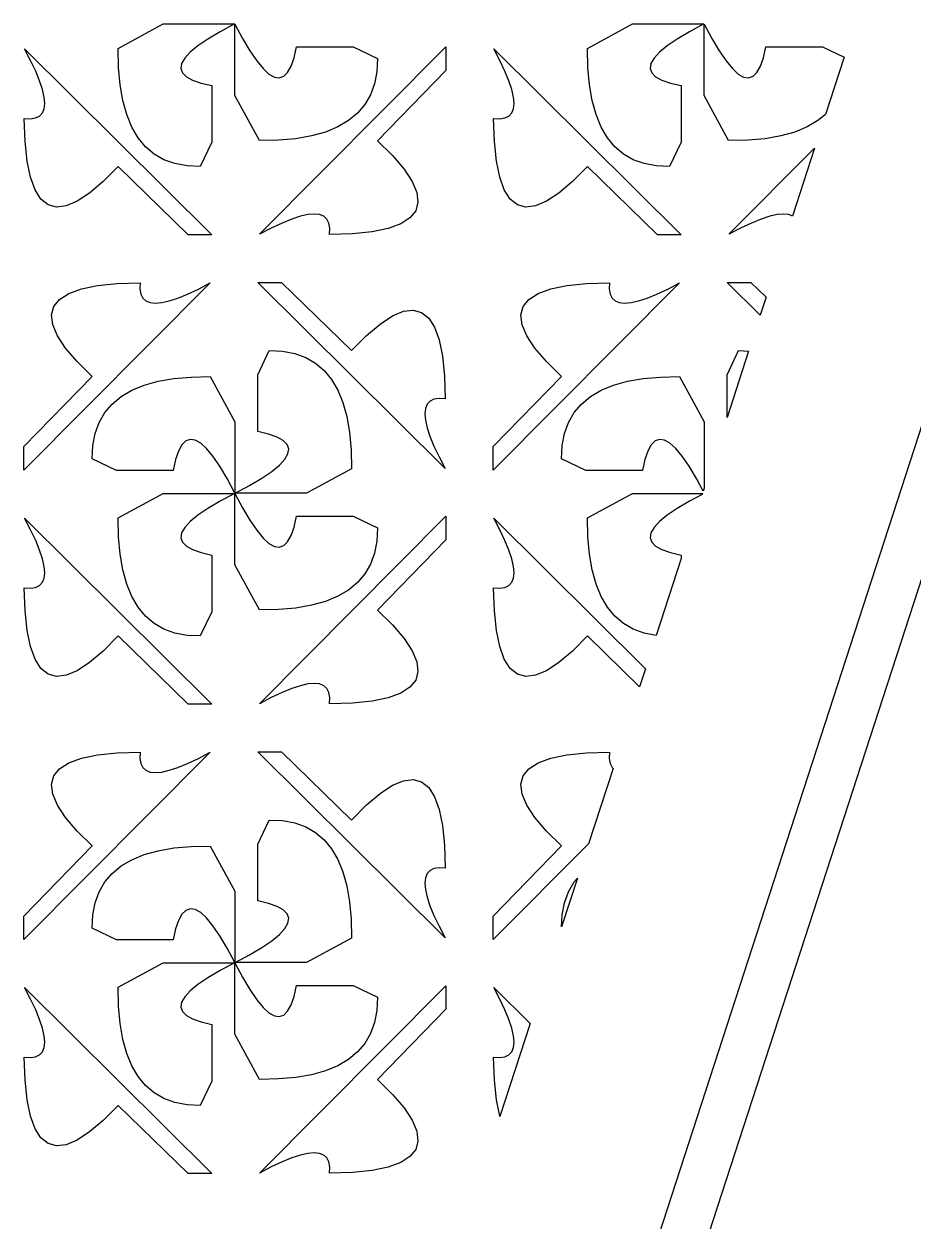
# Model space of a CAD drawing. Header units: metres. Extents: x 20 to 1108, y 20 to 485.
# Drawn here: x 784.9 to 841.7, y 104.3 to 180.8 of the extents above; entities that cross this region are included whole.
import ezdxf

# ---------------------------------------------------------------- set-up
doc = ezdxf.new("R2010")
doc.units = ezdxf.units.M

msp = doc.modelspace()

# ---------------------------------------------------------------- linework, layer by layer
for p, q in [((798.389, 20.0001), (873.389, 250.826)), ((876.544, 250.826), (801.544, 20)), ((790.932, 179.257), (793.81, 180.823)), ((793.81, 180.823), (798.377, 180.823)), ((798.377, 180.823), (797.452, 180.33)), ((798.392, 176.247), (798.392, 180.814)), ((798.392, 180.814), (798.886, 179.89)), ((820.932, 179.257), (823.81, 180.823)), ((823.81, 180.823), (828.377, 180.823)), ((828.377, 180.823), (827.453, 180.33)), ((828.392, 176.247), (828.392, 180.814)), ((828.392, 180.814), (828.886, 179.89)), ((796.665, 179.862), (796.024, 179.425)), ((797.452, 180.33), (796.665, 179.862)), ((798.886, 179.89), (799.353, 179.102)), ((826.665, 179.862), (826.024, 179.425)), ((827.453, 180.33), (826.665, 179.862)), ((828.886, 179.89), (829.353, 179.102)), ((785.333, 178.497), (784.943, 179.242)), ((784.943, 179.242), (796.918, 167.346)), ((790.956, 178.041), (790.932, 179.257)), ((796.024, 179.425), (795.532, 179.019)), ((799.353, 179.102), (799.791, 178.461)), ((799.973, 167.38), (811.87, 179.355)), ((802.177, 178.67), (802.335, 179.359)), ((802.335, 179.359), (805.954, 179.359)), ((805.954, 179.359), (807.509, 178.621)), ((811.87, 179.355), (811.87, 177.845)), ((815.333, 178.497), (814.943, 179.242)), ((814.943, 179.242), (826.918, 167.346)), ((820.956, 178.041), (820.932, 179.257)), ((826.024, 179.425), (825.532, 179.019)), ((829.353, 179.102), (829.791, 178.461)), ((832.177, 178.67), (832.335, 179.359)), ((832.335, 179.359), (835.954, 179.359)), ((835.954, 179.359), (837.338, 178.702)), ((785.659, 177.805), (785.333, 178.497)), ((794.991, 178.299), (794.943, 177.984)), ((795.188, 178.644), (794.991, 178.299)), ((795.532, 179.019), (795.188, 178.644)), ((799.791, 178.461), (800.197, 177.969)), ((801.988, 178.125), (802.177, 178.67)), ((807.509, 178.621), (807.468, 177.772)), ((815.659, 177.805), (815.333, 178.497)), ((824.991, 178.299), (824.943, 177.984)), ((825.188, 178.644), (824.991, 178.299)), ((825.532, 179.019), (825.188, 178.644)), ((829.791, 178.461), (830.197, 177.969)), ((831.988, 178.125), (832.177, 178.67)), ((837.338, 178.702), (836.15, 175.048)), ((785.913, 177.184), (785.659, 177.805)), ((791.056, 176.929), (790.956, 178.041)), ((794.943, 177.984), (795.044, 177.7)), ((795.044, 177.7), (795.292, 177.448)), ((800.197, 177.969), (800.572, 177.625)), ((800.572, 177.625), (800.917, 177.428)), ((801.515, 177.481), (801.767, 177.729)), ((801.767, 177.729), (801.988, 178.125)), ((807.468, 177.772), (807.32, 176.995)), ((811.87, 177.845), (807.508, 173.365)), ((815.913, 177.184), (815.659, 177.805)), ((821.056, 176.929), (820.956, 178.041)), ((824.943, 177.984), (825.044, 177.7)), ((825.044, 177.7), (825.292, 177.448)), ((830.197, 177.969), (830.572, 177.625)), ((830.572, 177.625), (830.917, 177.428)), ((831.515, 177.481), (831.767, 177.729)), ((831.767, 177.729), (831.988, 178.125)), ((786.094, 176.633), (785.913, 177.184)), ((791.231, 175.925), (791.056, 176.929)), ((795.292, 177.448), (795.688, 177.228)), ((795.688, 177.228), (796.233, 177.039)), ((796.233, 177.039), (796.923, 176.881)), ((796.923, 176.881), (796.923, 173.262)), ((800.917, 177.428), (801.231, 177.38)), ((801.231, 177.38), (801.515, 177.481)), ((807.32, 176.995), (807.066, 176.295)), ((816.094, 176.633), (815.913, 177.184)), ((821.231, 175.925), (821.056, 176.929)), ((825.292, 177.448), (825.688, 177.228)), ((825.688, 177.228), (826.233, 177.039)), ((826.233, 177.039), (826.923, 176.881)), ((826.923, 176.881), (826.923, 173.262)), ((830.917, 177.428), (831.232, 177.38)), ((831.232, 177.38), (831.515, 177.481)), ((786.203, 176.153), (786.094, 176.633)), ((786.239, 175.744), (786.203, 176.153)), ((799.959, 173.369), (798.392, 176.247)), ((807.066, 176.295), (806.705, 175.669)), ((816.203, 176.153), (816.094, 176.633)), ((816.239, 175.744), (816.203, 176.153)), ((829.959, 173.369), (828.392, 176.247)), ((786.094, 175.138), (786.203, 175.405)), ((786.203, 175.405), (786.239, 175.744)), ((791.481, 175.028), (791.231, 175.925)), ((806.705, 175.669), (806.236, 175.119)), ((816.094, 175.138), (816.203, 175.405)), ((816.203, 175.405), (816.239, 175.744)), ((821.481, 175.028), (821.231, 175.925)), ((784.982, 173.308), (784.934, 174.777)), ((784.934, 174.777), (785.33, 174.761)), ((785.33, 174.761), (785.657, 174.816)), ((785.657, 174.816), (785.912, 174.942)), ((785.912, 174.942), (786.094, 175.138)), ((791.806, 174.238), (791.481, 175.028)), ((805.661, 174.644), (804.977, 174.243)), ((806.236, 175.119), (805.661, 174.644)), ((814.982, 173.308), (814.934, 174.777)), ((814.934, 174.777), (815.33, 174.761)), ((815.33, 174.761), (815.657, 174.816)), ((815.657, 174.816), (815.912, 174.942)), ((815.912, 174.942), (816.094, 175.138)), ((821.806, 174.238), (821.481, 175.028)), ((835.661, 174.644), (834.977, 174.243)), ((836.15, 175.048), (835.661, 174.644)), ((792.207, 173.556), (791.806, 174.238)), ((804.187, 173.918), (803.291, 173.668)), ((804.977, 174.243), (804.187, 173.918)), ((822.207, 173.556), (821.806, 174.238)), ((834.187, 173.918), (833.291, 173.668)), ((834.977, 174.243), (834.187, 173.918)), ((785.112, 172.056), (784.982, 173.308)), ((792.681, 172.98), (792.207, 173.556)), ((793.232, 172.512), (792.681, 172.98)), ((796.923, 173.262), (796.184, 171.707)), ((801.175, 173.393), (799.959, 173.369)), ((802.287, 173.493), (801.175, 173.393)), ((803.291, 173.668), (802.287, 173.493)), ((807.508, 173.365), (808.47, 172.411)), ((815.112, 172.056), (814.982, 173.308)), ((822.681, 172.98), (822.207, 173.556)), ((823.232, 172.512), (822.681, 172.98)), ((826.923, 173.262), (826.184, 171.707)), ((831.175, 173.393), (829.959, 173.369)), ((832.287, 173.493), (831.175, 173.393)), ((833.291, 173.668), (832.287, 173.493)), ((793.858, 172.15), (793.232, 172.512)), ((808.47, 172.411), (809.209, 171.541)), ((823.858, 172.15), (823.232, 172.512)), ((829.973, 167.38), (835.45, 172.893)), ((835.45, 172.893), (834.038, 168.547)), ((785.324, 171.026), (785.112, 172.056)), ((790.929, 171.708), (789.974, 170.746)), ((795.408, 167.346), (790.929, 171.708)), ((794.558, 171.896), (793.858, 172.15)), ((795.335, 171.748), (794.558, 171.896)), ((796.184, 171.707), (795.335, 171.748)), ((809.209, 171.541), (809.726, 170.755)), ((815.324, 171.026), (815.112, 172.056)), ((820.929, 171.708), (819.974, 170.746)), ((825.408, 167.346), (820.929, 171.708)), ((824.558, 171.896), (823.858, 172.15)), ((825.335, 171.748), (824.558, 171.896)), ((826.184, 171.707), (825.335, 171.748)), ((785.617, 170.217), (785.324, 171.026)), ((789.974, 170.746), (789.104, 170.007)), ((809.726, 170.755), (810.022, 170.051)), ((815.617, 170.217), (815.324, 171.026)), ((819.974, 170.746), (819.104, 170.007)), ((785.994, 169.629), (785.617, 170.217)), ((789.104, 170.007), (788.318, 169.489)), ((810.022, 170.051), (810.098, 169.428)), ((815.994, 169.629), (815.617, 170.217)), ((819.104, 170.007), (818.318, 169.489)), ((786.451, 169.263), (785.994, 169.629)), ((786.991, 169.117), (786.451, 169.263)), ((787.614, 169.193), (786.991, 169.117)), ((788.318, 169.489), (787.614, 169.193)), ((810.098, 169.428), (809.953, 168.889)), ((816.451, 169.263), (815.994, 169.629)), ((816.991, 169.117), (816.451, 169.263)), ((817.614, 169.193), (816.991, 169.117)), ((818.318, 169.489), (817.614, 169.193)), ((802.032, 168.35), (801.411, 168.096)), ((802.583, 168.53), (802.032, 168.35)), ((803.062, 168.64), (802.583, 168.53)), ((803.472, 168.676), (803.062, 168.64)), ((803.81, 168.64), (803.472, 168.676)), ((804.078, 168.53), (803.81, 168.64)), ((804.274, 168.349), (804.078, 168.53)), ((804.4, 168.094), (804.274, 168.349)), ((809.587, 168.431), (808.999, 168.054)), ((809.953, 168.889), (809.587, 168.431)), ((832.032, 168.35), (831.411, 168.096)), ((832.583, 168.53), (832.032, 168.35)), ((833.062, 168.64), (832.583, 168.53)), ((833.472, 168.676), (833.062, 168.64)), ((833.81, 168.64), (833.472, 168.676)), ((834.038, 168.547), (833.81, 168.64)), ((800.719, 167.77), (799.973, 167.38)), ((801.411, 168.096), (800.719, 167.77)), ((804.455, 167.767), (804.4, 168.094)), ((804.439, 167.371), (804.455, 167.767)), ((808.189, 167.761), (807.16, 167.549)), ((808.999, 168.054), (808.189, 167.761)), ((830.719, 167.77), (829.973, 167.38)), ((831.411, 168.096), (830.719, 167.77)), ((796.918, 167.346), (795.408, 167.346)), ((805.908, 167.419), (804.439, 167.371)), ((807.16, 167.549), (805.908, 167.419)), ((826.918, 167.346), (825.408, 167.346)), ((796.806, 164.273), (784.909, 152.298)), ((787.78, 163.599), (788.59, 163.892)), ((788.59, 163.892), (789.619, 164.104)), ((789.619, 164.104), (790.871, 164.234)), ((790.871, 164.234), (792.34, 164.281)), ((792.34, 164.281), (792.324, 163.886)), ((792.324, 163.886), (792.379, 163.559)), ((795.368, 163.557), (796.06, 163.883)), ((796.06, 163.883), (796.806, 164.273)), ((799.861, 164.307), (801.371, 164.307)), ((811.836, 152.41), (799.861, 164.307)), ((801.371, 164.307), (805.85, 159.944)), ((826.806, 164.273), (814.909, 152.298)), ((817.78, 163.599), (818.589, 163.892)), ((818.589, 163.892), (819.619, 164.104)), ((819.619, 164.104), (820.871, 164.234)), ((820.871, 164.234), (822.341, 164.281)), ((822.341, 164.281), (822.324, 163.886)), ((822.324, 163.886), (822.379, 163.559)), ((825.368, 163.557), (826.06, 163.883)), ((826.06, 163.883), (826.806, 164.273)), ((829.861, 164.307), (831.371, 164.307)), ((831.977, 162.205), (829.861, 164.307)), ((831.371, 164.307), (832.35, 163.353)), ((786.826, 162.764), (787.192, 163.222)), ((787.192, 163.222), (787.78, 163.599)), ((792.379, 163.559), (792.505, 163.304)), ((792.505, 163.304), (792.701, 163.122)), ((792.701, 163.122), (792.969, 163.013)), ((792.969, 163.013), (793.307, 162.977)), ((793.307, 162.977), (793.717, 163.013)), ((793.717, 163.013), (794.196, 163.122)), ((794.196, 163.122), (794.747, 163.303)), ((794.747, 163.303), (795.368, 163.557)), ((816.826, 162.764), (817.192, 163.222)), ((817.192, 163.222), (817.78, 163.599)), ((822.379, 163.559), (822.505, 163.304)), ((822.505, 163.304), (822.701, 163.122)), ((822.701, 163.122), (822.969, 163.013)), ((822.969, 163.013), (823.307, 162.977)), ((823.307, 162.977), (823.717, 163.013)), ((823.717, 163.013), (824.196, 163.122)), ((824.196, 163.122), (824.747, 163.303)), ((824.747, 163.303), (825.368, 163.557)), ((832.35, 163.353), (831.977, 162.205)), ((786.681, 162.225), (786.826, 162.764)), ((786.757, 161.602), (786.681, 162.225)), ((808.461, 162.163), (809.165, 162.459)), ((809.165, 162.459), (809.788, 162.535)), ((809.788, 162.535), (810.328, 162.39)), ((810.328, 162.39), (810.785, 162.024)), ((816.681, 162.225), (816.826, 162.764)), ((816.757, 161.602), (816.681, 162.225)), ((787.053, 160.898), (786.757, 161.602)), ((806.805, 160.906), (807.675, 161.646)), ((807.675, 161.646), (808.461, 162.163)), ((810.785, 162.024), (811.162, 161.436)), ((817.053, 160.898), (816.757, 161.602)), ((787.57, 160.111), (787.053, 160.898)), ((805.85, 159.944), (806.805, 160.906)), ((811.162, 161.436), (811.455, 160.627)), ((817.57, 160.111), (817.053, 160.898)), ((788.309, 159.241), (787.57, 160.111)), ((799.856, 158.391), (800.595, 159.945)), ((800.595, 159.945), (801.444, 159.904)), ((811.455, 160.627), (811.667, 159.597)), ((818.309, 159.241), (817.57, 160.111)), ((829.856, 158.391), (830.595, 159.945)), ((831.233, 159.915), (829.856, 155.679)), ((830.595, 159.945), (831.233, 159.915)), ((789.271, 158.287), (788.309, 159.241)), ((801.444, 159.904), (802.221, 159.757)), ((802.221, 159.757), (802.921, 159.503)), ((802.921, 159.503), (803.547, 159.141)), ((811.667, 159.597), (811.797, 158.345)), ((819.271, 158.287), (818.309, 159.241)), ((799.856, 154.772), (799.856, 158.391)), ((803.547, 159.141), (804.098, 158.673)), ((804.098, 158.673), (804.572, 158.097)), ((829.856, 155.679), (829.856, 158.391)), ((784.909, 153.808), (789.271, 158.287)), ((791.802, 157.409), (792.592, 157.734)), ((792.592, 157.734), (793.488, 157.984)), ((793.488, 157.984), (794.492, 158.159)), ((794.492, 158.159), (795.604, 158.26)), ((795.604, 158.26), (796.82, 158.283)), ((796.82, 158.283), (798.387, 155.405)), ((804.572, 158.097), (804.973, 157.414)), ((811.797, 158.345), (811.845, 156.875)), ((814.909, 153.808), (819.271, 158.287)), ((821.802, 157.409), (822.592, 157.734)), ((822.592, 157.734), (823.488, 157.984)), ((823.488, 157.984), (824.492, 158.159)), ((824.492, 158.159), (825.604, 158.26)), ((825.604, 158.26), (826.82, 158.283)), ((826.82, 158.283), (828.387, 155.405)), ((790.543, 156.534), (791.118, 157.009)), ((791.118, 157.009), (791.802, 157.409)), ((804.973, 157.414), (805.298, 156.624)), ((811.449, 156.892), (811.122, 156.837)), ((811.845, 156.875), (811.449, 156.892)), ((820.543, 156.534), (821.118, 157.009)), ((821.118, 157.009), (821.802, 157.409)), ((790.075, 155.984), (790.543, 156.534)), ((805.298, 156.624), (805.548, 155.728)), ((810.576, 156.247), (810.54, 155.908)), ((810.685, 156.515), (810.576, 156.247)), ((810.867, 156.711), (810.685, 156.515)), ((811.122, 156.837), (810.867, 156.711)), ((820.075, 155.984), (820.543, 156.534)), ((789.459, 154.657), (789.713, 155.358)), ((789.713, 155.358), (790.075, 155.984)), ((798.387, 155.405), (798.387, 150.839)), ((805.548, 155.728), (805.723, 154.724)), ((810.54, 155.908), (810.576, 155.499)), ((810.576, 155.499), (810.685, 155.02)), ((819.459, 154.657), (819.713, 155.358)), ((819.713, 155.358), (820.075, 155.984)), ((828.387, 155.405), (828.387, 151.153)), ((789.311, 153.881), (789.459, 154.657)), ((800.546, 154.613), (799.856, 154.772)), ((801.091, 154.425), (800.546, 154.613)), ((805.723, 154.724), (805.823, 153.611)), ((810.685, 155.02), (810.866, 154.469)), ((819.311, 153.881), (819.459, 154.657)), ((784.909, 152.298), (784.909, 153.808)), ((789.27, 153.031), (789.311, 153.881)), ((795.012, 153.924), (794.791, 153.527)), ((795.264, 154.172), (795.012, 153.924)), ((795.548, 154.273), (795.264, 154.172)), ((795.862, 154.225), (795.548, 154.273)), ((796.207, 154.027), (795.862, 154.225)), ((796.582, 153.684), (796.207, 154.027)), ((801.487, 154.204), (801.091, 154.425)), ((801.735, 153.952), (801.487, 154.204)), ((801.836, 153.669), (801.735, 153.952)), ((810.866, 154.469), (811.12, 153.848)), ((811.12, 153.848), (811.446, 153.155)), ((814.909, 152.298), (814.909, 153.808)), ((819.27, 153.031), (819.311, 153.881)), ((825.012, 153.924), (824.791, 153.527)), ((825.264, 154.172), (825.012, 153.924)), ((825.547, 154.273), (825.264, 154.172)), ((825.862, 154.225), (825.547, 154.273)), ((826.207, 154.027), (825.862, 154.225)), ((826.582, 153.684), (826.207, 154.027)), ((790.825, 152.293), (789.27, 153.031)), ((794.791, 153.527), (794.602, 152.983)), ((796.988, 153.192), (796.582, 153.684)), ((797.426, 152.551), (796.988, 153.192)), ((801.591, 153.009), (801.788, 153.354)), ((801.788, 153.354), (801.836, 153.669)), ((805.823, 153.611), (805.847, 152.396)), ((811.446, 153.155), (811.836, 152.41)), ((820.825, 152.293), (819.27, 153.031)), ((824.791, 153.527), (824.602, 152.983)), ((826.988, 153.192), (826.582, 153.684)), ((827.426, 152.551), (826.988, 153.192)), ((794.444, 152.293), (790.825, 152.293)), ((794.602, 152.983), (794.444, 152.293)), ((797.893, 151.763), (797.426, 152.551)), ((800.755, 152.228), (801.247, 152.634)), ((801.247, 152.634), (801.591, 153.009)), ((805.847, 152.396), (802.969, 150.829)), ((824.444, 152.293), (820.825, 152.293)), ((824.602, 152.983), (824.444, 152.293)), ((827.893, 151.763), (827.426, 152.551)), ((798.387, 150.839), (797.893, 151.763)), ((799.327, 151.322), (800.114, 151.79)), ((800.114, 151.79), (800.755, 152.228)), ((828.323, 150.958), (827.893, 151.763)), ((790.932, 149.257), (793.81, 150.823)), ((793.81, 150.823), (798.377, 150.823)), ((798.377, 150.823), (797.452, 150.33)), ((798.392, 146.247), (798.392, 150.815)), ((798.392, 150.815), (798.886, 149.89)), ((798.402, 150.829), (799.327, 151.322)), ((802.969, 150.829), (798.402, 150.829)), ((820.932, 149.257), (823.81, 150.823)), ((823.81, 150.823), (828.279, 150.823)), ((828.259, 150.76), (827.453, 150.33)), ((828.279, 150.823), (828.259, 150.76)), ((828.387, 151.153), (828.323, 150.958)), ((797.452, 150.33), (796.665, 149.862)), ((827.453, 150.33), (826.665, 149.862)), ((785.333, 148.497), (784.943, 149.242)), ((784.943, 149.242), (796.918, 137.345)), ((790.956, 148.041), (790.932, 149.257)), ((796.024, 149.425), (795.532, 149.02)), ((796.665, 149.862), (796.024, 149.425)), ((798.886, 149.89), (799.353, 149.102)), ((799.973, 137.38), (811.87, 149.355)), ((802.177, 148.669), (802.335, 149.359)), ((802.335, 149.359), (805.954, 149.359)), ((805.954, 149.359), (807.509, 148.62)), ((811.87, 149.355), (811.87, 147.845)), ((815.333, 148.497), (814.943, 149.242)), ((814.943, 149.242), (824.637, 139.612)), ((820.956, 148.041), (820.932, 149.257)), ((826.024, 149.425), (825.532, 149.02)), ((826.665, 149.862), (826.024, 149.425)), ((785.659, 147.804), (785.333, 148.497)), ((795.188, 148.644), (794.991, 148.298)), ((795.532, 149.02), (795.188, 148.644)), ((799.353, 149.102), (799.791, 148.461)), ((799.791, 148.461), (800.197, 147.969)), ((801.988, 148.125), (802.177, 148.669)), ((807.509, 148.62), (807.468, 147.772)), ((815.659, 147.804), (815.333, 148.497)), ((825.188, 148.644), (824.991, 148.298)), ((825.532, 149.02), (825.188, 148.644)), ((785.913, 147.184), (785.659, 147.804)), ((791.056, 146.929), (790.956, 148.041)), ((794.991, 148.298), (794.943, 147.984)), ((794.943, 147.984), (795.044, 147.7)), ((795.044, 147.7), (795.292, 147.448)), ((800.197, 147.969), (800.572, 147.624)), ((801.515, 147.481), (801.767, 147.73)), ((801.767, 147.73), (801.988, 148.125)), ((807.468, 147.772), (807.32, 146.995)), ((811.87, 147.845), (807.508, 143.365)), ((815.913, 147.184), (815.659, 147.804)), ((821.056, 146.929), (820.956, 148.041)), ((824.991, 148.298), (824.943, 147.984)), ((824.943, 147.984), (825.044, 147.7)), ((825.044, 147.7), (825.292, 147.448)), ((786.094, 146.632), (785.913, 147.184)), ((791.231, 145.925), (791.056, 146.929)), ((795.292, 147.448), (795.688, 147.229)), ((795.688, 147.229), (796.233, 147.038)), ((796.233, 147.038), (796.923, 146.881)), ((800.572, 147.624), (800.917, 147.428)), ((800.917, 147.428), (801.231, 147.379)), ((801.231, 147.379), (801.515, 147.481)), ((807.32, 146.995), (807.066, 146.295)), ((816.094, 146.632), (815.913, 147.184)), ((821.231, 145.925), (821.056, 146.929)), ((825.292, 147.448), (825.688, 147.229)), ((825.688, 147.229), (826.233, 147.038)), ((826.233, 147.038), (826.923, 146.881)), ((786.203, 146.153), (786.094, 146.632)), ((786.239, 145.744), (786.203, 146.153)), ((796.923, 146.881), (796.923, 143.261)), ((799.959, 143.369), (798.392, 146.247)), ((807.066, 146.295), (806.705, 145.669)), ((816.203, 146.153), (816.094, 146.632)), ((816.239, 145.744), (816.203, 146.153)), ((826.923, 146.649), (825.331, 141.748)), ((826.923, 146.881), (826.923, 146.649)), ((786.094, 145.137), (786.203, 145.405)), ((786.203, 145.405), (786.239, 145.744)), ((791.481, 145.028), (791.231, 145.925)), ((806.705, 145.669), (806.236, 145.119)), ((816.094, 145.137), (816.203, 145.405)), ((816.203, 145.405), (816.239, 145.744)), ((821.481, 145.028), (821.231, 145.925)), ((784.982, 143.309), (784.934, 144.777)), ((784.934, 144.777), (785.33, 144.76)), ((785.33, 144.76), (785.657, 144.816)), ((785.657, 144.816), (785.912, 144.942)), ((785.912, 144.942), (786.094, 145.137)), ((791.806, 144.238), (791.481, 145.028)), ((805.661, 144.644), (804.977, 144.243)), ((806.236, 145.119), (805.661, 144.644)), ((814.982, 143.309), (814.934, 144.777)), ((814.934, 144.777), (815.33, 144.76)), ((815.33, 144.76), (815.657, 144.816)), ((815.657, 144.816), (815.912, 144.942)), ((815.912, 144.942), (816.094, 145.137)), ((821.806, 144.238), (821.481, 145.028)), ((792.207, 143.555), (791.806, 144.238)), ((804.187, 143.917), (803.291, 143.667)), ((804.977, 144.243), (804.187, 143.917)), ((822.207, 143.555), (821.806, 144.238)), ((785.112, 142.057), (784.982, 143.309)), ((792.681, 142.98), (792.207, 143.555)), ((796.923, 143.261), (796.184, 141.707)), ((801.175, 143.394), (799.959, 143.369)), ((802.287, 143.493), (801.175, 143.394)), ((803.291, 143.667), (802.287, 143.493)), ((807.508, 143.365), (808.47, 142.411)), ((815.112, 142.057), (814.982, 143.309)), ((822.681, 142.98), (822.207, 143.555)), ((793.232, 142.511), (792.681, 142.98)), ((793.858, 142.151), (793.232, 142.511)), ((808.47, 142.411), (809.209, 141.541)), ((823.232, 142.511), (822.681, 142.98)), ((823.858, 142.151), (823.232, 142.511)), ((785.324, 141.026), (785.112, 142.057)), ((790.929, 141.708), (789.974, 140.746)), ((795.408, 137.345), (790.929, 141.708)), ((794.558, 141.896), (793.858, 142.151)), ((795.335, 141.748), (794.558, 141.896)), ((796.184, 141.707), (795.335, 141.748)), ((815.324, 141.026), (815.112, 142.057)), ((820.929, 141.708), (819.974, 140.746)), ((824.263, 138.461), (820.929, 141.708)), ((824.558, 141.896), (823.858, 142.151)), ((825.331, 141.748), (824.558, 141.896)), ((785.617, 140.217), (785.324, 141.026)), ((809.209, 141.541), (809.726, 140.755)), ((815.617, 140.217), (815.324, 141.026)), ((785.994, 139.629), (785.617, 140.217)), ((789.974, 140.746), (789.104, 140.007)), ((809.726, 140.755), (810.022, 140.05)), ((810.022, 140.05), (810.098, 139.427)), ((815.994, 139.629), (815.617, 140.217)), ((819.974, 140.746), (819.104, 140.007)), ((786.451, 139.263), (785.994, 139.629)), ((786.991, 139.117), (786.451, 139.263)), ((788.318, 139.489), (787.614, 139.193)), ((789.104, 140.007), (788.318, 139.489)), ((810.098, 139.427), (809.953, 138.888)), ((816.451, 139.263), (815.994, 139.629)), ((816.991, 139.117), (816.451, 139.263)), ((818.318, 139.489), (817.614, 139.193)), ((819.104, 140.007), (818.318, 139.489)), ((824.637, 139.612), (824.263, 138.461)), ((787.614, 139.193), (786.991, 139.117)), ((802.583, 138.53), (802.032, 138.35)), ((803.062, 138.64), (802.583, 138.53)), ((803.472, 138.676), (803.062, 138.64)), ((803.81, 138.64), (803.472, 138.676)), ((804.078, 138.53), (803.81, 138.64)), ((804.274, 138.349), (804.078, 138.53)), ((809.953, 138.888), (809.587, 138.432)), ((817.614, 139.193), (816.991, 139.117)), ((800.719, 137.77), (799.973, 137.38)), ((801.411, 138.096), (800.719, 137.77)), ((802.032, 138.35), (801.411, 138.096)), ((804.4, 138.094), (804.274, 138.349)), ((804.455, 137.767), (804.4, 138.094)), ((804.439, 137.371), (804.455, 137.767)), ((808.189, 137.761), (807.16, 137.549)), ((808.999, 138.054), (808.189, 137.761)), ((809.587, 138.432), (808.999, 138.054)), ((796.918, 137.345), (795.408, 137.345)), ((805.908, 137.419), (804.439, 137.371)), ((807.16, 137.549), (805.908, 137.419)), ((796.806, 134.273), (784.909, 122.298)), ((788.59, 133.892), (789.619, 134.104)), ((789.619, 134.104), (790.871, 134.234)), ((790.871, 134.234), (792.34, 134.281)), ((792.34, 134.281), (792.324, 133.886)), ((796.06, 133.883), (796.806, 134.273)), ((799.861, 134.308), (801.371, 134.308)), ((811.836, 122.41), (799.861, 134.308)), ((801.371, 134.308), (805.85, 129.944)), ((818.589, 133.892), (819.619, 134.104)), ((819.619, 134.104), (820.871, 134.234)), ((820.871, 134.234), (822.341, 134.281)), ((822.341, 134.281), (822.324, 133.886)), ((786.826, 132.765), (787.192, 133.221)), ((787.192, 133.221), (787.78, 133.599)), ((787.78, 133.599), (788.59, 133.892)), ((792.324, 133.886), (792.379, 133.559)), ((792.379, 133.559), (792.505, 133.304)), ((792.505, 133.304), (792.701, 133.122)), ((794.196, 133.122), (794.747, 133.303)), ((794.747, 133.303), (795.368, 133.557)), ((795.368, 133.557), (796.06, 133.883)), ((816.826, 132.765), (817.192, 133.221)), ((817.192, 133.221), (817.78, 133.599)), ((817.78, 133.599), (818.589, 133.892)), ((822.567, 133.245), (821.004, 128.433)), ((822.324, 133.886), (822.379, 133.559)), ((822.379, 133.559), (822.505, 133.304)), ((822.505, 133.304), (822.567, 133.245)), ((786.681, 132.226), (786.826, 132.765)), ((792.701, 133.122), (792.969, 133.013)), ((792.969, 133.013), (793.307, 132.977)), ((793.307, 132.977), (793.717, 133.013)), ((793.717, 133.013), (794.196, 133.122)), ((808.461, 132.163), (809.165, 132.459)), ((809.165, 132.459), (809.788, 132.535)), ((809.788, 132.535), (810.328, 132.39)), ((810.328, 132.39), (810.785, 132.024)), ((816.681, 132.226), (816.826, 132.765)), ((786.757, 131.603), (786.681, 132.226)), ((806.805, 130.906), (807.675, 131.646)), ((807.675, 131.646), (808.461, 132.163)), ((810.785, 132.024), (811.162, 131.436)), ((816.757, 131.603), (816.681, 132.226)), ((787.053, 130.898), (786.757, 131.603)), ((787.57, 130.111), (787.053, 130.898)), ((805.85, 129.944), (806.805, 130.906)), ((811.162, 131.436), (811.455, 130.626)), ((817.053, 130.898), (816.757, 131.603)), ((817.57, 130.111), (817.053, 130.898)), ((788.309, 129.241), (787.57, 130.111)), ((811.455, 130.626), (811.667, 129.596)), ((818.309, 129.241), (817.57, 130.111)), ((799.856, 128.392), (800.595, 129.945)), ((800.595, 129.945), (801.444, 129.904)), ((801.444, 129.904), (802.221, 129.757)), ((802.221, 129.757), (802.921, 129.502)), ((802.921, 129.502), (803.547, 129.142)), ((811.667, 129.596), (811.797, 128.344)), ((789.271, 128.287), (788.309, 129.241)), ((803.547, 129.142), (804.098, 128.673)), ((804.098, 128.673), (804.572, 128.098)), ((819.271, 128.287), (818.309, 129.241)), ((784.909, 123.808), (789.271, 128.287)), ((792.592, 127.735), (793.488, 127.985)), ((793.488, 127.985), (794.492, 128.159)), ((794.492, 128.159), (795.604, 128.259)), ((795.604, 128.259), (796.82, 128.283)), ((796.82, 128.283), (798.387, 125.405)), ((799.856, 124.772), (799.856, 128.392)), ((804.572, 128.098), (804.973, 127.414)), ((811.797, 128.344), (811.845, 126.875)), ((821.004, 128.433), (814.909, 122.298)), ((814.909, 123.808), (819.271, 128.287)), ((791.118, 127.009), (791.802, 127.409)), ((791.802, 127.409), (792.592, 127.735)), ((804.973, 127.414), (805.298, 126.624)), ((790.075, 125.984), (790.543, 126.534)), ((790.543, 126.534), (791.118, 127.009)), ((805.298, 126.624), (805.548, 125.728)), ((810.685, 126.516), (810.576, 126.247)), ((810.867, 126.711), (810.685, 126.516)), ((811.122, 126.837), (810.867, 126.711)), ((811.449, 126.893), (811.122, 126.837)), ((811.845, 126.875), (811.449, 126.893)), ((789.713, 125.358), (790.075, 125.984)), ((805.548, 125.728), (805.723, 124.724)), ((810.576, 126.247), (810.54, 125.908)), ((810.54, 125.908), (810.576, 125.499)), ((810.576, 125.499), (810.685, 125.021)), ((820.291, 126.237), (819.274, 123.109)), ((819.713, 125.358), (820.075, 125.984)), ((820.075, 125.984), (820.291, 126.237)), ((789.459, 124.657), (789.713, 125.358)), ((798.387, 125.405), (798.387, 120.838)), ((800.546, 124.614), (799.856, 124.772)), ((805.723, 124.724), (805.823, 123.611)), ((810.685, 125.021), (810.866, 124.469)), ((819.459, 124.657), (819.713, 125.358)), ((789.311, 123.881), (789.459, 124.657)), ((795.264, 124.172), (795.012, 123.923)), ((795.548, 124.274), (795.264, 124.172)), ((795.862, 124.225), (795.548, 124.274)), ((796.207, 124.028), (795.862, 124.225)), ((796.582, 123.684), (796.207, 124.028)), ((801.091, 124.424), (800.546, 124.614)), ((801.487, 124.204), (801.091, 124.424)), ((801.735, 123.952), (801.487, 124.204)), ((810.866, 124.469), (811.12, 123.849)), ((819.311, 123.881), (819.459, 124.657)), ((784.909, 122.298), (784.909, 123.808)), ((789.27, 123.032), (789.311, 123.881)), ((794.791, 123.527), (794.602, 122.984)), ((795.012, 123.923), (794.791, 123.527)), ((796.988, 123.192), (796.582, 123.684)), ((797.426, 122.551), (796.988, 123.192)), ((801.591, 123.009), (801.788, 123.355)), ((801.836, 123.668), (801.735, 123.952)), ((801.788, 123.355), (801.836, 123.668)), ((805.823, 123.611), (805.847, 122.396)), ((811.12, 123.849), (811.446, 123.155)), ((814.909, 122.298), (814.909, 123.808)), ((819.274, 123.109), (819.311, 123.881)), ((790.825, 122.293), (789.27, 123.032)), ((794.602, 122.984), (794.444, 122.293)), ((797.893, 121.763), (797.426, 122.551)), ((800.755, 122.228), (801.247, 122.633)), ((801.247, 122.633), (801.591, 123.009)), ((811.446, 123.155), (811.836, 122.41)), ((794.444, 122.293), (790.825, 122.293)), ((798.387, 120.838), (797.893, 121.763)), ((799.327, 121.322), (800.114, 121.79)), ((800.114, 121.79), (800.755, 122.228)), ((805.847, 122.396), (802.969, 120.829)), ((798.402, 120.829), (799.327, 121.322)), ((790.932, 119.257), (793.81, 120.823)), ((793.81, 120.823), (798.377, 120.823)), ((797.452, 120.33), (796.665, 119.862)), ((798.377, 120.823), (797.452, 120.33)), ((798.392, 116.247), (798.392, 120.815)), ((798.392, 120.815), (798.886, 119.89)), ((802.969, 120.829), (798.402, 120.829)), ((796.024, 119.425), (795.532, 119.02)), ((796.665, 119.862), (796.024, 119.425)), ((798.886, 119.89), (799.353, 119.102)), ((785.333, 118.497), (784.943, 119.242)), ((784.943, 119.242), (796.918, 107.345)), ((790.956, 118.041), (790.932, 119.257)), ((795.188, 118.644), (794.991, 118.298)), ((795.532, 119.02), (795.188, 118.644)), ((799.353, 119.102), (799.791, 118.461)), ((799.973, 107.38), (811.87, 119.355)), ((801.988, 118.125), (802.177, 118.669)), ((802.177, 118.669), (802.335, 119.359)), ((802.335, 119.359), (805.954, 119.359)), ((805.954, 119.359), (807.509, 118.62)), ((807.509, 118.62), (807.468, 117.772)), ((811.87, 119.355), (811.87, 117.845)), ((815.333, 118.497), (814.943, 119.242)), ((814.943, 119.242), (817.267, 116.934)), ((785.659, 117.804), (785.333, 118.497)), ((791.056, 116.929), (790.956, 118.041)), ((794.991, 118.298), (794.943, 117.984)), ((794.943, 117.984), (795.044, 117.7)), ((799.791, 118.461), (800.197, 117.969)), ((800.197, 117.969), (800.572, 117.624)), ((801.767, 117.73), (801.988, 118.125)), ((811.87, 117.845), (807.508, 113.365)), ((815.659, 117.804), (815.333, 118.497)), ((785.913, 117.184), (785.659, 117.804)), ((786.094, 116.632), (785.913, 117.184)), ((795.044, 117.7), (795.292, 117.448)), ((795.292, 117.448), (795.688, 117.229)), ((795.688, 117.229), (796.233, 117.038)), ((800.572, 117.624), (800.917, 117.428)), ((800.917, 117.428), (801.231, 117.379)), ((801.231, 117.379), (801.515, 117.481)), ((801.515, 117.481), (801.767, 117.73)), ((807.468, 117.772), (807.32, 116.995)), ((815.913, 117.184), (815.659, 117.804)), ((816.094, 116.632), (815.913, 117.184)), ((786.203, 116.153), (786.094, 116.632)), ((791.231, 115.925), (791.056, 116.929)), ((796.233, 117.038), (796.923, 116.881)), ((796.923, 116.881), (796.923, 113.261)), ((807.32, 116.995), (807.066, 116.295)), ((817.267, 116.934), (815.337, 110.991)), ((816.203, 116.153), (816.094, 116.632)), ((786.239, 115.744), (786.203, 116.153)), ((786.203, 115.405), (786.239, 115.744)), ((791.481, 115.028), (791.231, 115.925)), ((799.959, 113.369), (798.392, 116.247)), ((806.705, 115.669), (806.236, 115.119)), ((807.066, 116.295), (806.705, 115.669)), ((816.239, 115.744), (816.203, 116.153)), ((816.203, 115.405), (816.239, 115.744)), ((784.982, 113.309), (784.934, 114.777)), ((784.934, 114.777), (785.33, 114.76)), ((785.33, 114.76), (785.657, 114.816)), ((785.657, 114.816), (785.912, 114.942)), ((785.912, 114.942), (786.094, 115.137)), ((786.094, 115.137), (786.203, 115.405)), ((791.806, 114.238), (791.481, 115.028)), ((806.236, 115.119), (805.661, 114.644)), ((814.982, 113.309), (814.934, 114.777)), ((814.934, 114.777), (815.33, 114.76)), ((815.33, 114.76), (815.657, 114.816)), ((815.657, 114.816), (815.912, 114.942)), ((815.912, 114.942), (816.094, 115.137)), ((816.094, 115.137), (816.203, 115.405)), ((792.207, 113.555), (791.806, 114.238)), ((804.977, 114.243), (804.187, 113.917)), ((805.661, 114.644), (804.977, 114.243)), ((785.112, 112.057), (784.982, 113.309)), ((792.681, 112.98), (792.207, 113.555)), ((796.923, 113.261), (796.184, 111.707)), ((801.175, 113.394), (799.959, 113.369)), ((802.287, 113.493), (801.175, 113.394)), ((803.291, 113.667), (802.287, 113.493)), ((804.187, 113.917), (803.291, 113.667)), ((807.508, 113.365), (808.47, 112.411)), ((815.112, 112.057), (814.982, 113.309)), ((793.232, 112.511), (792.681, 112.98)), ((793.858, 112.151), (793.232, 112.511)), ((785.324, 111.026), (785.112, 112.057)), ((794.558, 111.896), (793.858, 112.151)), ((795.335, 111.748), (794.558, 111.896)), ((796.184, 111.707), (795.335, 111.748)), ((808.47, 112.411), (809.209, 111.541)), ((815.324, 111.026), (815.112, 112.057)), ((785.617, 110.217), (785.324, 111.026)), ((790.929, 111.708), (789.974, 110.746)), ((795.408, 107.345), (790.929, 111.708)), ((809.209, 111.541), (809.726, 110.755)), ((815.337, 110.991), (815.324, 111.026)), ((785.994, 109.629), (785.617, 110.217)), ((789.974, 110.746), (789.104, 110.007)), ((809.726, 110.755), (810.022, 110.05)), ((786.451, 109.263), (785.994, 109.629)), ((788.318, 109.489), (787.614, 109.193)), ((789.104, 110.007), (788.318, 109.489)), ((810.098, 109.427), (809.953, 108.888)), ((810.022, 110.05), (810.098, 109.427)), ((786.991, 109.117), (786.451, 109.263)), ((787.614, 109.193), (786.991, 109.117)), ((803.472, 108.676), (803.062, 108.64)), ((803.81, 108.64), (803.472, 108.676)), ((809.953, 108.888), (809.587, 108.432)), ((801.411, 108.096), (800.719, 107.77)), ((802.032, 108.35), (801.411, 108.096)), ((802.583, 108.53), (802.032, 108.35)), ((803.062, 108.64), (802.583, 108.53)), ((804.078, 108.53), (803.81, 108.64)), ((804.274, 108.349), (804.078, 108.53)), ((804.4, 108.094), (804.274, 108.349)), ((804.455, 107.767), (804.4, 108.094)), ((808.999, 108.054), (808.189, 107.761)), ((809.587, 108.432), (808.999, 108.054)), ((796.918, 107.345), (795.408, 107.345)), ((800.719, 107.77), (799.973, 107.38)), ((804.439, 107.371), (804.455, 107.767)), ((805.908, 107.419), (804.439, 107.371)), ((807.16, 107.549), (805.908, 107.419)), ((808.189, 107.761), (807.16, 107.549)), ((841.559, 104.318), (841.56, 104.321)), ((841.565, 104.316), (841.559, 104.318)), ((841.56, 104.321), (841.565, 104.316))]:
    msp.add_line(p, q)

doc.saveas('drawing.dxf')
